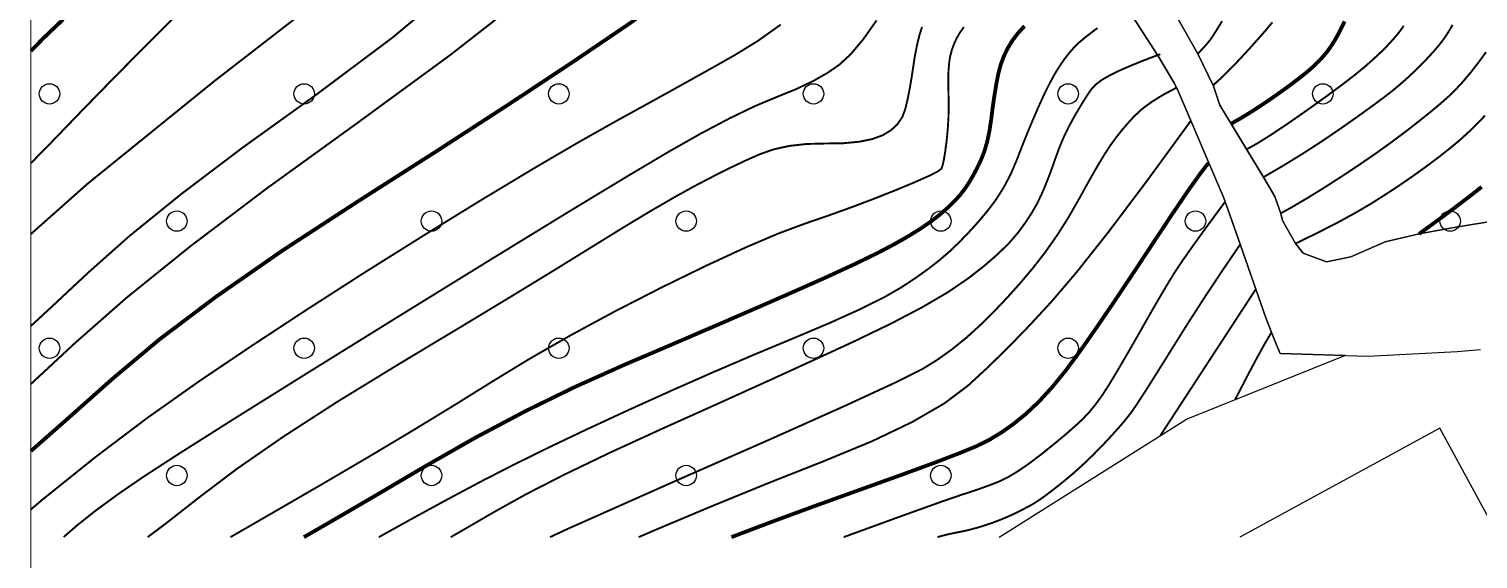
# Model space of a CAD drawing. Extents: x 396500 to 398250, y 1005980 to 1008200.
# Drawn here: x 396499.9 to 396556.8, y 1006599.1 to 1006620 of the extents above; entities that cross this region are included whole.
import ezdxf

# ---------------------------------------------------------------- set-up
doc = ezdxf.new("R2010")
doc.units = 0
doc.header["$LTSCALE"] = 0.5
doc.layers.get('0').update_dxf_attribs({"linetype": 'CONTINUOUS'})
doc.layers.add('ASSIST', color=7, linetype='CONTINUOUS', plot=False)
for name, color, linetype in [('DGX', 2, 'CONTINUOUS'), ('DMTZ', 3, 'CONTINUOUS'), ('JMD', 6, 'CONTINUOUS'), ('ZBTZ', 3, 'CONTINUOUS')]:
    doc.layers.add(name, color=color, linetype=linetype)
doc.layers.add('绘图层', color=6, linetype='CONTINUOUS', lineweight=5)
doc.linetypes.add('10412', pattern='A,2,[158,AAA.SHX,S=1,R=0,X=0,Y=0],2,[151,AAA.SHX,S=1,R=0,X=0,Y=3],1e-12', length=4)
doc.linetypes.add('10421', pattern='A,2,[150,AAA.SHX,S=1,R=0,X=0,Y=1],1e-11', length=2)
doc.linetypes.add('1161', pattern='A,0,[149,AAA.SHX,S=0.15,R=0,X=0,Y=0],-1.6', length=1.6)

# ---------------------------------------------------------------- blocks, each defined once
blk = doc.blocks.new('gc326')
blk.add_circle((0, 0), 0.8)

msp = doc.modelspace()

# ---------------------------------------------------------------- linework, layer by layer
at = {"layer": 'ASSIST', "linetype": '1161'}
for points in [[(396538.016, 1006600), (396538.024, 1006600.005), (396545.38, 1006604.642), (396551.595, 1006607.138), (396549.051, 1006607.218), (396548.851, 1006607.713), (396548.487, 1006608.615), (396548.098, 1006609.745), (396547.498, 1006611.476), (396547.003, 1006612.892), (396546.833, 1006613.361), (396546.443, 1006614.282), (396546.247, 1006614.743), (396545.657, 1006616.122), (396545.258, 1006617.039), (396545.058, 1006617.497), (396544.911, 1006617.832), (396544.252, 1006618.929), (396543.248, 1006620.486)], [(396544.996, 1006620.448), (396545.817, 1006618.996), (396546.434, 1006617.721), (396546.683, 1006616.975), (396547.125, 1006616.245), (396547.767, 1006615.183), (396548.395, 1006614.146), (396548.851, 1006613.392), (396549.08, 1006612.726), (396549.144, 1006612.442), (396549.659, 1006611.547), (396549.954, 1006611.16), (396550.868, 1006610.824), (396551.824, 1006611.019), (396553.183, 1006611.603), (396554.507, 1006611.917), (396556.036, 1006612.198), (396559.991, 1006612.833)]]:
    msp.add_lwpolyline(points, dxfattribs=at)
at = {"layer": 'DGX', "linetype": 'Continuous', "const_width": 0.075, "flags": 128}
for points, elevation in [([(396500, 1006614.697), (396500.903, 1006615.619), (396502.038, 1006616.798), (396503.272, 1006618.063), (396504.607, 1006619.413), (396506.042, 1006620.849), (396507.645, 1006622.318), (396509.485, 1006623.771), (396511.562, 1006625.206), (396513.876, 1006626.624), (396516.167, 1006627.934), (396518.176, 1006629.042), (396519.903, 1006629.95), (396521.349, 1006630.657), (396522.62, 1006631.252), (396523.821, 1006631.821), (396524.954, 1006632.365), (396526.017, 1006632.884)], 39.5), ([(396500, 1006611.912), (396502.217, 1006613.882), (396507.224, 1006617.94), (396514.098, 1006623.266), (396522.839, 1006629.858)], 39), ([(396500, 1006608.299), (396500.683, 1006608.929), (396502.244, 1006610.389), (396503.876, 1006611.841), (396505.903, 1006613.484), (396508.325, 1006615.318), (396511.142, 1006617.344), (396514.216, 1006619.647), (396517.411, 1006622.311), (396520.726, 1006625.337), (396524.162, 1006628.724)], 38.5), ([(396500, 1006606.019), (396500.016, 1006606.033), (396501.746, 1006607.641), (396503.757, 1006609.41), (396506.263, 1006611.432), (396509.264, 1006613.707), (396512.76, 1006616.235), (396516.472, 1006618.954), (396520.121, 1006621.804), (396523.707, 1006624.783), (396527.229, 1006627.892)], 38), ([(396500, 1006601.088), (396500.443, 1006601.466), (396502.509, 1006603.126), (396504.565, 1006604.681), (396506.611, 1006606.13), (396508.696, 1006607.536), (396510.869, 1006608.965), (396513.129, 1006610.417), (396515.476, 1006611.89), (396517.741, 1006613.284), (396519.753, 1006614.496), (396521.513, 1006615.526), (396523.02, 1006616.375), (396524.344, 1006617.104), (396525.551, 1006617.773), (396526.642, 1006618.383), (396527.617, 1006618.933), (396528.533, 1006619.496), (396529.445, 1006620.144)], 37), ([(396501.284, 1006600), (396501.809, 1006600.459), (396502.565, 1006601.059), (396503.436, 1006601.697), (396504.423, 1006602.374), (396505.833, 1006603.29), (396507.975, 1006604.648), (396510.849, 1006606.446), (396514.455, 1006608.686), (396518.097, 1006610.935), (396521.079, 1006612.764), (396523.402, 1006614.172), (396525.064, 1006615.159), (396526.329, 1006615.876), (396527.459, 1006616.473), (396528.453, 1006616.951), (396529.311, 1006617.309), (396530.056, 1006617.612), (396530.711, 1006617.923), (396531.276, 1006618.244), (396531.75, 1006618.572), (396532.198, 1006618.988), (396532.684, 1006619.567), (396533.208, 1006620.311)], 36.5), ([(396504.584, 1006600), (396505.322, 1006600.554), (396506.588, 1006601.547), (396508.097, 1006602.69), (396509.902, 1006603.941), (396512.003, 1006605.301), (396514.398, 1006606.77), (396516.786, 1006608.205), (396518.864, 1006609.462), (396520.631, 1006610.542), (396522.088, 1006611.444), (396523.318, 1006612.205), (396524.403, 1006612.857), (396525.343, 1006613.402), (396526.139, 1006613.84), (396526.837, 1006614.203), (396527.483, 1006614.526), (396528.078, 1006614.809), (396528.621, 1006615.05), (396529.169, 1006615.243), (396529.781, 1006615.377), (396530.455, 1006615.453), (396531.193, 1006615.471), (396531.911, 1006615.483), (396532.526, 1006615.541), (396533.038, 1006615.646), (396533.447, 1006615.796), (396533.77, 1006615.991), (396534.027, 1006616.228), (396534.215, 1006616.507), (396534.336, 1006616.829), (396534.421, 1006617.189), (396534.501, 1006617.584), (396534.575, 1006618.013), (396534.645, 1006618.477), (396534.716, 1006618.936), (396534.798, 1006619.352), (396534.89, 1006619.724), (396534.992, 1006620.052)], 36), ([(396507.835, 1006600), (396508.17, 1006600.192), (396509.776, 1006601.12), (396511.539, 1006602.143), (396513.329, 1006603.194), (396515.018, 1006604.204), (396516.606, 1006605.173), (396518.092, 1006606.1), (396519.586, 1006607.012), (396521.196, 1006607.934), (396522.922, 1006608.868), (396524.764, 1006609.812), (396526.542, 1006610.681), (396528.075, 1006611.39), (396529.363, 1006611.939), (396530.406, 1006612.327), (396531.318, 1006612.64), (396532.213, 1006612.962), (396533.091, 1006613.294), (396533.952, 1006613.636), (396534.703, 1006613.948), (396535.253, 1006614.193), (396535.602, 1006614.369), (396535.75, 1006614.478), (396535.798, 1006614.602), (396535.848, 1006614.824), (396535.901, 1006615.145), (396535.956, 1006615.564), (396536.002, 1006616.034), (396536.031, 1006616.509), (396536.04, 1006616.988), (396536.031, 1006617.473), (396536.021, 1006617.929), (396536.031, 1006618.324), (396536.059, 1006618.659), (396536.105, 1006618.933), (396536.171, 1006619.171), (396536.255, 1006619.4), (396536.358, 1006619.62), (396536.48, 1006619.831), (396536.636, 1006620.049)], 35.5), ([(396513.661, 1006600), (396514.798, 1006600.632), (396516.413, 1006601.514), (396517.733, 1006602.217), (396518.971, 1006602.851), (396520.341, 1006603.527), (396521.843, 1006604.243), (396523.477, 1006605.001), (396525.157, 1006605.761), (396526.798, 1006606.485), (396528.4, 1006607.173), (396529.963, 1006607.825), (396531.385, 1006608.426), (396532.565, 1006608.96), (396533.503, 1006609.427), (396534.198, 1006609.828), (396534.746, 1006610.191), (396535.239, 1006610.544), (396535.679, 1006610.887), (396536.065, 1006611.221), (396536.426, 1006611.565), (396536.79, 1006611.94), (396537.158, 1006612.344), (396537.528, 1006612.778), (396537.881, 1006613.241), (396538.195, 1006613.734), (396538.47, 1006614.256), (396538.705, 1006614.807), (396538.921, 1006615.364), (396539.138, 1006615.906), (396539.357, 1006616.431), (396539.577, 1006616.939), (396539.793, 1006617.412), (396540.001, 1006617.831), (396540.199, 1006618.196), (396540.39, 1006618.506), (396540.576, 1006618.776), (396540.763, 1006619.019), (396540.952, 1006619.236), (396541.142, 1006619.426), (396541.422, 1006619.662), (396541.883, 1006620.013)], 34.5), ([(396516.485, 1006600), (396516.936, 1006600.259), (396518.193, 1006600.99), (396519.457, 1006601.694), (396520.983, 1006602.475), (396522.77, 1006603.335), (396524.818, 1006604.274), (396526.92, 1006605.22), (396528.868, 1006606.103), (396530.663, 1006606.925), (396532.304, 1006607.683), (396533.758, 1006608.384), (396534.992, 1006609.031), (396536.006, 1006609.625), (396536.799, 1006610.165), (396537.436, 1006610.663), (396537.976, 1006611.132), (396538.421, 1006611.571), (396538.771, 1006611.98), (396539.054, 1006612.367), (396539.298, 1006612.739), (396539.503, 1006613.095), (396539.669, 1006613.435), (396539.815, 1006613.778), (396539.96, 1006614.139), (396540.102, 1006614.521), (396540.242, 1006614.921), (396540.391, 1006615.327), (396540.559, 1006615.725), (396540.747, 1006616.115), (396540.953, 1006616.497), (396541.158, 1006616.849), (396541.342, 1006617.152), (396541.504, 1006617.404), (396541.644, 1006617.607), (396541.81, 1006617.786), (396542.048, 1006617.967), (396542.36, 1006618.15), (396542.744, 1006618.337), (396543.159, 1006618.517), (396543.565, 1006618.685), (396543.962, 1006618.84), (396544.349, 1006618.981)], 34), ([(396523.865, 1006600), (396524.424, 1006600.242), (396526.76, 1006601.226), (396528.991, 1006602.138), (396531.118, 1006602.979), (396533.029, 1006603.769), (396534.612, 1006604.528), (396535.868, 1006605.256), (396536.795, 1006605.954), (396537.573, 1006606.671), (396538.378, 1006607.46), (396539.211, 1006608.32), (396540.072, 1006609.252), (396541.07, 1006610.422), (396542.316, 1006611.998), (396543.809, 1006613.98), (396545.55, 1006616.368)], 33), ([(396531.916, 1006600), (396532.271, 1006600.131), (396534.382, 1006600.9), (396535.807, 1006601.411), (396536.549, 1006601.666), (396536.939, 1006601.792), (396537.31, 1006601.919), (396537.663, 1006602.048), (396537.997, 1006602.178), (396538.347, 1006602.345), (396538.748, 1006602.584), (396539.2, 1006602.895), (396539.703, 1006603.277), (396540.198, 1006603.676), (396540.626, 1006604.033), (396540.988, 1006604.349), (396541.284, 1006604.623), (396541.546, 1006604.898), (396541.807, 1006605.216), (396542.067, 1006605.576), (396542.327, 1006605.978), (396542.604, 1006606.439), (396542.919, 1006606.973), (396543.271, 1006607.582), (396543.66, 1006608.265), (396544.042, 1006608.938), (396544.377, 1006609.515), (396544.663, 1006609.997), (396544.9, 1006610.385), (396545.183, 1006610.813), (396545.607, 1006611.418), (396546.171, 1006612.2), (396546.877, 1006613.159)], 32)]:
    msp.add_lwpolyline(points, dxfattribs=dict(at, elevation=elevation))
at = {"layer": 'DGX', "color": 3, "linetype": 'Continuous', "lineweight": -2, "const_width": 0.15, "flags": 128}
for points, elevation in [([(396500, 1006603.383), (396501.427, 1006604.641), (396503.218, 1006606.236), (396505.048, 1006607.771), (396507.268, 1006609.447), (396509.878, 1006611.264), (396512.878, 1006613.22), (396515.937, 1006615.175), (396518.722, 1006616.983), (396521.233, 1006618.645), (396523.47, 1006620.162), (396525.615, 1006621.693), (396527.848, 1006623.397), (396530.169, 1006625.276), (396532.579, 1006627.328)], 37.5), ([(396510.72, 1006600), (396511.647, 1006600.534), (396513.537, 1006601.636), (396515.476, 1006602.78), (396517.441, 1006603.903), (396519.404, 1006604.945), (396521.365, 1006605.905), (396523.326, 1006606.783), (396525.212, 1006607.59), (396526.951, 1006608.339), (396528.543, 1006609.029), (396529.987, 1006609.661), (396531.26, 1006610.228), (396532.337, 1006610.726), (396533.219, 1006611.154), (396533.904, 1006611.513), (396534.458, 1006611.83), (396534.946, 1006612.134), (396535.367, 1006612.424), (396535.722, 1006612.701), (396536.024, 1006612.967), (396536.285, 1006613.224), (396536.507, 1006613.472), (396536.688, 1006613.711), (396536.848, 1006613.955), (396537.003, 1006614.221), (396537.155, 1006614.507), (396537.303, 1006614.814), (396537.438, 1006615.156), (396537.552, 1006615.547), (396537.644, 1006615.985), (396537.715, 1006616.472), (396537.777, 1006616.964), (396537.844, 1006617.417), (396537.913, 1006617.832), (396537.987, 1006618.208), (396538.078, 1006618.557), (396538.201, 1006618.892), (396538.355, 1006619.212), (396538.54, 1006619.517), (396538.759, 1006619.808), (396539.016, 1006620.087)], 35), ([(396527.508, 1006600), (396528.998, 1006600.566), (396530.71, 1006601.198), (396532.5, 1006601.843), (396534.161, 1006602.439), (396535.488, 1006602.926), (396536.479, 1006603.306), (396537.135, 1006603.577), (396537.623, 1006603.819), (396538.11, 1006604.113), (396538.596, 1006604.457), (396539.081, 1006604.853), (396539.576, 1006605.319), (396540.089, 1006605.879), (396540.622, 1006606.531), (396541.173, 1006607.275), (396541.771, 1006608.131), (396542.444, 1006609.117), (396543.19, 1006610.233), (396544.011, 1006611.478), (396544.794, 1006612.663), (396545.426, 1006613.596), (396545.908, 1006614.276), (396546.24, 1006614.704)], 32.5)]:
    msp.add_lwpolyline(points, dxfattribs=dict(at, elevation=elevation))
at = {"layer": 'DGX', "color": 3, "linetype": 'Continuous', "lineweight": -2, "const_width": 0.15}
msp.add_lwpolyline([(396501.269, 1006620.353), (396500.495, 1006619.616), (396500, 1006619.105)], dxfattribs=at)
at = {"layer": 'DGX', "linetype": 'Continuous', "const_width": 0.075}
for points, elevation in [([(396546.779, 1006620.287), (396546.57, 1006619.946), (396546.415, 1006619.701), (396546.313, 1006619.553), (396546.225, 1006619.443), (396546.113, 1006619.314), (396545.977, 1006619.165), (396545.817, 1006618.996)], 33.5), ([(396548.749, 1006620.236), (396548.516, 1006619.954), (396548.207, 1006619.6), (396547.824, 1006619.172), (396547.42, 1006618.736), (396547.052, 1006618.355), (396546.719, 1006618.029), (396546.422, 1006617.758)], 33), ([(396553.907, 1006620.102), (396553.839, 1006619.996), (396553.756, 1006619.883), (396553.647, 1006619.748), (396553.513, 1006619.591), (396553.354, 1006619.412), (396553.163, 1006619.212), (396552.935, 1006618.99), (396552.67, 1006618.746), (396552.367, 1006618.479), (396551.984, 1006618.164), (396551.477, 1006617.773), (396550.844, 1006617.306), (396550.087, 1006616.764), (396549.325, 1006616.233), (396548.679, 1006615.802), (396548.149, 1006615.471), (396547.733, 1006615.239)], 32), ([(396555.825, 1006620.134), (396555.705, 1006619.925), (396555.577, 1006619.723), (396555.441, 1006619.529), (396555.285, 1006619.327), (396555.095, 1006619.104), (396554.872, 1006618.859), (396554.616, 1006618.593), (396554.342, 1006618.32), (396554.063, 1006618.059), (396553.78, 1006617.808), (396553.493, 1006617.568), (396553.148, 1006617.298), (396552.691, 1006616.959), (396552.123, 1006616.549), (396551.442, 1006616.069), (396550.7, 1006615.563), (396549.944, 1006615.074), (396549.176, 1006614.601), (396548.395, 1006614.146)], 31.5), ([(396557.141, 1006619.063), (396556.847, 1006618.662), (396556.536, 1006618.262), (396556.232, 1006617.902), (396555.937, 1006617.583), (396555.65, 1006617.304), (396555.333, 1006617.025), (396554.949, 1006616.704), (396554.496, 1006616.341), (396553.976, 1006615.936), (396553.401, 1006615.505), (396552.784, 1006615.063), (396552.125, 1006614.61), (396551.424, 1006614.147), (396550.735, 1006613.705), (396550.111, 1006613.32), (396549.552, 1006612.99), (396549.059, 1006612.716)], 31), ([(396520.383, 1006600), (396521.132, 1006600.348), (396525.182, 1006602.151), (396529.069, 1006603.863), (396532.007, 1006605.179), (396533.998, 1006606.101), (396535.041, 1006606.627), (396535.607, 1006606.979), (396536.167, 1006607.38), (396536.721, 1006607.828), (396537.269, 1006608.325), (396537.808, 1006608.857), (396538.336, 1006609.412), (396538.852, 1006609.989), (396539.357, 1006610.589), (396539.844, 1006611.218), (396540.309, 1006611.883), (396540.752, 1006612.583), (396541.172, 1006613.318), (396541.555, 1006614.013), (396541.885, 1006614.592), (396542.164, 1006615.054), (396542.39, 1006615.401), (396542.599, 1006615.688), (396542.823, 1006615.974), (396543.063, 1006616.257), (396543.32, 1006616.538), (396543.622, 1006616.819), (396544, 1006617.101), (396544.454, 1006617.383), (396544.984, 1006617.666)], 33.5), ([(396557.103, 1006616.573), (396556.812, 1006616.27), (396556.507, 1006615.969), (396556.167, 1006615.658), (396555.77, 1006615.322), (396555.314, 1006614.961), (396554.802, 1006614.576), (396554.258, 1006614.185), (396553.71, 1006613.807), (396553.157, 1006613.444), (396552.6, 1006613.093), (396551.996, 1006612.739), (396551.305, 1006612.362), (396550.527, 1006611.963), (396549.662, 1006611.541)], 30.5), ([(396547.487, 1006611.508), (396546.795, 1006610.49), (396546.118, 1006609.469), (396545.457, 1006608.443), (396544.812, 1006607.414), (396544.233, 1006606.483), (396543.772, 1006605.752), (396543.428, 1006605.223), (396543.201, 1006604.894), (396543.005, 1006604.643), (396542.755, 1006604.347), (396542.449, 1006604.005), (396542.089, 1006603.619), (396541.7, 1006603.221), (396541.31, 1006602.847), (396540.918, 1006602.495), (396540.525, 1006602.167), (396540.16, 1006601.877), (396539.851, 1006601.642), (396539.598, 1006601.461), (396539.401, 1006601.334), (396539.223, 1006601.232), (396539.025, 1006601.126), (396538.808, 1006601.015), (396538.572, 1006600.9), (396538.32, 1006600.786), (396538.054, 1006600.676), (396537.775, 1006600.571), (396537.482, 1006600.47), (396537.186, 1006600.378), (396536.895, 1006600.299), (396536.61, 1006600.232), (396536.33, 1006600.177), (396536.03, 1006600.115), (396535.687, 1006600.026), (396535.597, 1006600)], 31.5)]:
    msp.add_lwpolyline(points, dxfattribs=dict(at, elevation=elevation))
at = {"layer": 'DGX', "color": 3, "linetype": 'Continuous', "lineweight": -2, "const_width": 0.15}
for points, elevation in [([(396551.584, 1006620.272), (396551.459, 1006620.012), (396551.329, 1006619.76), (396551.201, 1006619.532), (396551.075, 1006619.329), (396550.952, 1006619.15), (396550.82, 1006618.983), (396550.67, 1006618.812), (396550.502, 1006618.638), (396550.316, 1006618.461), (396550.085, 1006618.261), (396549.78, 1006618.019), (396549.403, 1006617.735), (396548.953, 1006617.41), (396548.473, 1006617.078), (396548.009, 1006616.773), (396547.559, 1006616.495), (396547.125, 1006616.245)], 32.5), ([(396556.967, 1006613.765), (396556.468, 1006613.373), (396555.892, 1006612.934), (396555.238, 1006612.449), (396554.507, 1006611.917)], 30)]:
    msp.add_lwpolyline(points, dxfattribs=dict(at, elevation=elevation))
at = {"layer": 'DGX', "linetype": 'Continuous', "const_width": 0.075}
for points in [[(396548.098, 1006609.745), (396544.351, 1006603.993)], [(396548.716, 1006608.047), (396548.481, 1006607.655), (396548.165, 1006607.085), (396547.767, 1006606.336), (396547.289, 1006605.409)]]:
    msp.add_lwpolyline(points, dxfattribs=at)
at = {"layer": 'DMTZ', "linetype": '10421'}
for points in [[(396543.248, 1006620.486), (396544.252, 1006618.929), (396544.911, 1006617.832), (396545.058, 1006617.497), (396545.258, 1006617.039), (396545.657, 1006616.122), (396546.247, 1006614.743), (396546.443, 1006614.282), (396546.833, 1006613.361), (396547.003, 1006612.892), (396547.498, 1006611.476), (396548.098, 1006609.745), (396548.487, 1006608.615), (396548.851, 1006607.713), (396549.051, 1006607.218), (396552.513, 1006607.11), (396556.008, 1006607.293), (396556.917, 1006607.372)], [(396559.991, 1006612.833), (396556.036, 1006612.198), (396554.507, 1006611.917), (396553.183, 1006611.603), (396551.824, 1006611.019), (396550.868, 1006610.824), (396549.954, 1006611.16), (396549.659, 1006611.547), (396549.144, 1006612.442), (396549.08, 1006612.726), (396548.851, 1006613.392), (396548.395, 1006614.146), (396547.767, 1006615.183), (396547.125, 1006616.245), (396546.683, 1006616.975), (396546.434, 1006617.721), (396545.817, 1006618.996), (396544.996, 1006620.448)]]:
    msp.add_lwpolyline(points, dxfattribs=at)
at = {"layer": 'DMTZ', "linetype": '10412', "lineweight": 0, "elevation": -27.346}
msp.add_lwpolyline([(396551.595, 1006607.138), (396545.38, 1006604.642), (396538.024, 1006600.005), (396538.016, 1006600)], dxfattribs=at)
at = {"layer": 'JMD', "linetype": 'Continuous', "elevation": -27.346}
msp.add_lwpolyline([(396557.656, 1006600), (396555.329, 1006604.281), (396547.468, 1006600)], dxfattribs=at)
at = {"layer": '绘图层', "linetype": 'Continuous', "flags": 128}
msp.add_lwpolyline([(396500, 1006840), (396500, 1006440), (396900, 1006440), (396900, 1006840)], close=True, dxfattribs=at)

# ---------------------------------------------------------------- block references
at = {"layer": 'ZBTZ', "linetype": 'Continuous', "xscale": 0.5, "yscale": 0.5}
for p in [(396500.731, 1006617.423), (396510.731, 1006617.423), (396520.731, 1006617.423), (396530.731, 1006617.423), (396540.731, 1006617.423), (396550.731, 1006617.423), (396505.731, 1006612.423), (396515.731, 1006612.423), (396525.731, 1006612.423), (396535.731, 1006612.423), (396545.731, 1006612.423), (396555.731, 1006612.423), (396500.731, 1006607.423), (396510.731, 1006607.423), (396520.731, 1006607.423), (396530.731, 1006607.423), (396540.731, 1006607.423), (396505.731, 1006602.423), (396515.731, 1006602.423), (396525.731, 1006602.423), (396535.731, 1006602.423)]:
    msp.add_blockref('gc326', p, dxfattribs=at)

doc.saveas('drawing.dxf')
